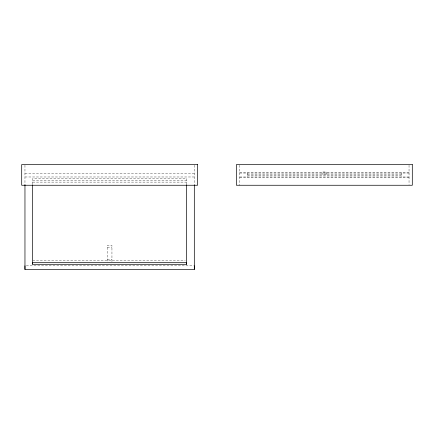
<?xml version="1.0" encoding="UTF-8"?>
<svg xmlns="http://www.w3.org/2000/svg" width="434" height="434" viewBox="0 0 434 434"><rect width="100%" height="100%" fill="white"/><g stroke="black" fill="none" stroke-linecap="round" stroke-linejoin="round"><path stroke-width="0.33" stroke-dasharray="2.17 1.63" d="M239.687 172.846L409.04 172.846M239.687 173.041L409.04 173.041M24.96 173.388L194.313 173.388M326.672 174.034L322.055 174.061L322.055 171.967L326.672 171.967L326.672 174.061M247.385 174.924L401.341 174.924M247.385 175.097L401.341 175.097M24.96 176.98L194.313 176.98M239.687 176.98L409.04 176.98M239.687 177.175L409.04 177.175M32.659 180.322L186.615 180.322M32.659 182.117L186.615 182.117M107.328 247.223L111.945 247.223M107.328 259.803L111.945 259.803M32.659 260.704L185.264 260.704M26.317 265.841L193.635 265.841M409.04 165.235L409.04 184.591M401.341 172.857L401.341 177.164M247.385 172.857L247.385 177.164M239.687 165.235L239.687 185.258M194.313 165.235L194.313 184.591M186.615 184.586L186.615 178.526L32.659 178.526L32.659 184.586M111.945 261.604L111.945 245.427L107.328 245.427L107.328 261.604M24.96 165.235L24.96 185.258"/><path stroke-width="0.65" d="M194.313 184.862L194.313 269.433L24.96 269.433L24.96 184.862M186.615 184.813L186.615 264.295L32.659 264.295L32.659 184.813M194.313 265.841L194.313 269.433M186.615 264.295L186.615 262.499L32.659 262.499L32.659 264.295M24.96 265.841L24.96 269.433M197.573 164.567L21.7 164.567L21.7 185.258L197.573 185.258L197.573 164.567M412.3 164.567L236.427 164.567L236.427 185.258L412.3 185.258L412.3 164.567"/></g></svg>
